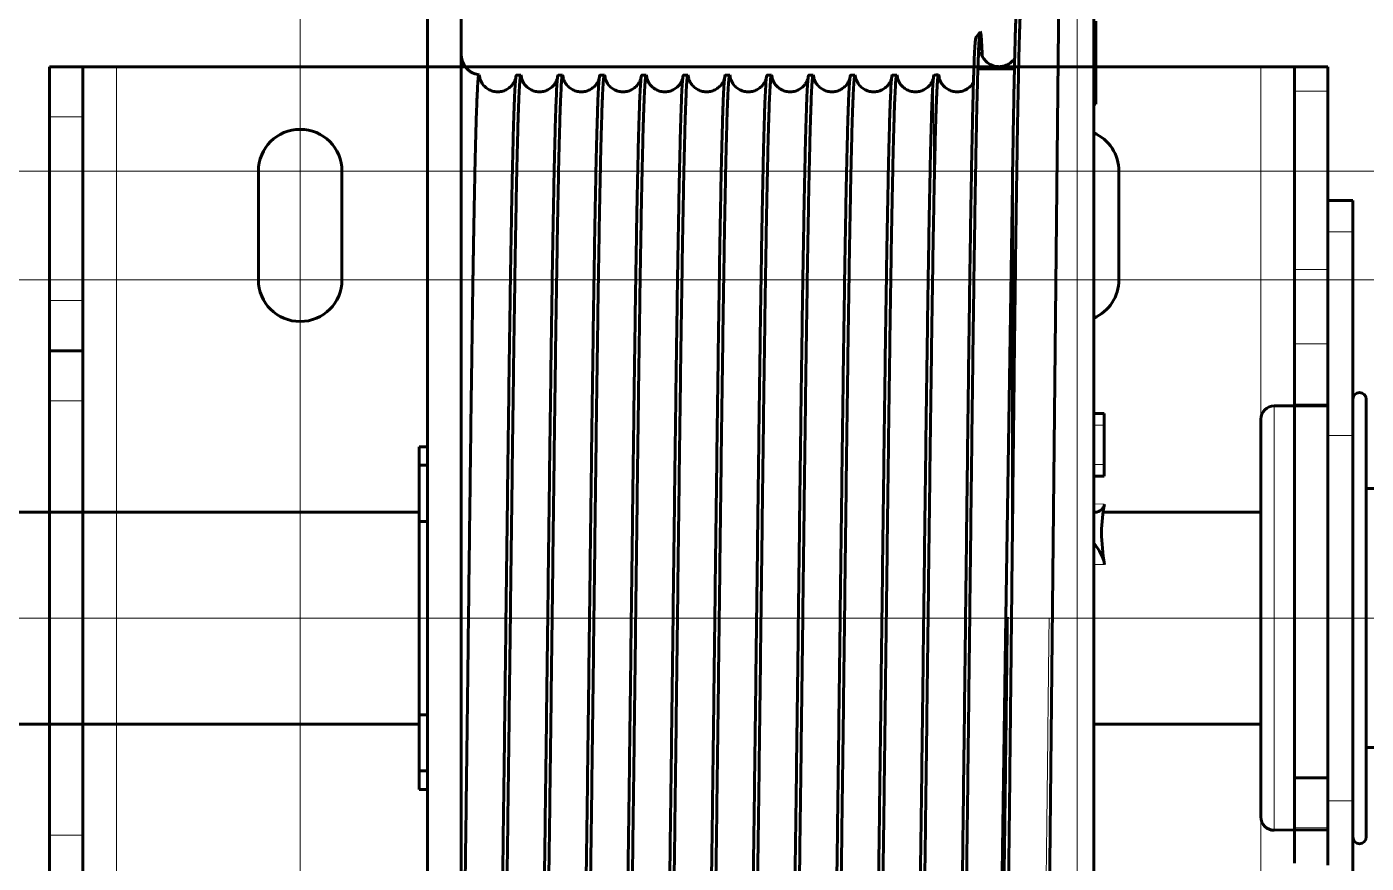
# Model space of a CAD drawing. Header units: millimetres. Extents: x 0 to 840, y 0 to 594.
# Drawn here: x 566.138 to 568.944, y 265.756 to 267.508 of the extents above; entities that cross this region are included whole.
import ezdxf

# ---------------------------------------------------------------- set-up
doc = ezdxf.new("R2010")
doc.units = ezdxf.units.MM
for name, pattern in [('K5LT_AXLED', [19.5, 15, -1.5, 1.5, -1.5]), ('K5LT_BASIC', [0]), ('K5LT_THIN', [0])]:
    doc.linetypes.add(name, pattern=pattern)
doc.layers.add('Системный слой', color=7, linetype='Continuous')

# ---------------------------------------------------------------- blocks, each defined once
blk = doc.blocks.new('U207')
at = {"layer": 'Системный слой', "color": 30, "linetype": 'K5LT_AXLED', "lineweight": 18, "true_color": 0xff8000}
for p, q in [((566.7108, 269.2935), (566.7108, 264.891)), ((568.3383, 269.2935), (568.3383, 264.891)), ((566.7108, 267.6485), (566.7108, 263.246)), ((568.3383, 267.6485), (568.3383, 263.246)), ((568.7983, 267.206), (564.6233, 267.206)), ((570.4258, 267.206), (566.2508, 267.206)), ((568.7983, 266.9785), (564.6233, 266.9785)), ((570.4258, 266.9785), (566.2508, 266.9785)), ((570.8633, 266.2698), (564.1858, 266.2698))]:
    blk.add_line(p, q, dxfattribs=at)
at = {"layer": 'Системный слой', "color": 5, "linetype": 'K5LT_BASIC', "lineweight": 60, "true_color": 0x0000ff}
for p, q in [((566.1858, 267.3198), (566.1858, 267.4248)), ((566.1858, 267.4248), (566.2558, 267.4248)), ((566.2558, 267.4248), (566.3258, 267.4248)), ((566.2558, 267.4248), (566.2558, 267.3198)), ((566.3258, 267.4248), (568.7233, 267.4248)), ((568.7233, 267.4248), (568.7933, 267.4248)), ((568.7933, 267.3738), (568.7933, 267.4248)), ((568.8633, 267.4248), (568.7933, 267.4248)), ((568.8633, 267.3738), (568.8633, 267.4248)), ((568.7933, 266.9997), (568.7933, 267.3738)), ((568.8633, 267.3738), (568.8633, 266.9997)), ((566.1858, 266.9348), (566.1858, 267.3198)), ((566.2558, 266.9348), (566.2558, 267.3198)), ((566.6233, 266.9785), (566.6233, 267.206)), ((566.7983, 267.206), (566.7983, 266.9785)), ((568.4258, 267.206), (568.4258, 266.9785)), ((568.7933, 266.8442), (568.7933, 266.9997)), ((568.8633, 266.8442), (568.8633, 266.9997)), ((566.1858, 266.9348), (566.1858, 266.8298)), ((566.2558, 266.9348), (566.2558, 266.8298)), ((566.1858, 266.7248), (566.1858, 266.8298)), ((566.1858, 266.8298), (566.2558, 266.8298)), ((566.2558, 266.7248), (566.2558, 266.8298)), ((568.7933, 266.716), (568.7933, 266.8442)), ((568.8633, 266.716), (568.8633, 266.8442)), ((566.1858, 266.7248), (566.1858, 265.8148)), ((566.2558, 266.7248), (566.2558, 265.8148)), ((568.7933, 266.716), (568.8633, 266.716)), ((568.7933, 266.716), (568.7933, 265.9354)), ((568.8633, 266.716), (568.8633, 265.9354)), ((568.8633, 265.9354), (568.7933, 265.9354)), ((568.7933, 265.9354), (568.7933, 265.8304)), ((568.8633, 265.9354), (568.8633, 265.8304)), ((566.1858, 265.7098), (566.1858, 265.8148)), ((566.2558, 265.7098), (566.2558, 265.8148)), ((568.7933, 265.8304), (568.7933, 265.7564)), ((568.8633, 265.8304), (568.8633, 265.7564))]:
    blk.add_line(p, q, dxfattribs=at)
at = {"layer": 'Системный слой', "color": 7, "linetype": 'K5LT_THIN', "lineweight": 18}
for p, q in [((566.3258, 265.1148), (566.3258, 267.4248)), ((568.7233, 267.4248), (568.7233, 265.1148)), ((568.8633, 267.3738), (568.7933, 267.3738)), ((566.1858, 267.3198), (566.2558, 267.3198)), ((568.8633, 266.9997), (568.7933, 266.9997)), ((566.1858, 266.9348), (566.2558, 266.9348)), ((568.8633, 266.8442), (568.7933, 266.8442)), ((566.2558, 266.7248), (566.1858, 266.7248)), ((566.2558, 265.8148), (566.1858, 265.8148)), ((568.8633, 265.8304), (568.7933, 265.8304))]:
    blk.add_line(p, q, dxfattribs=at)
at = {"layer": 'Системный слой', "color": 5, "linetype": 'K5LT_BASIC', "lineweight": 60, "true_color": 0x0000ff}
for centre, start, end in [((566.7108, 267.206), 0, 180), ((568.3383, 267.206), 0, 66.4218), ((566.7108, 266.9785), 180, 0), ((568.3383, 266.9785), 293.5782, 0)]:
    blk.add_arc(centre, 0.0875, start, end, dxfattribs=at)

msp = doc.modelspace()

# ---------------------------------------------------------------- linework, layer by layer
at = {"layer": 'Системный слой', "color": 5, "linetype": 'K5LT_BASIC', "lineweight": 60, "true_color": 0x0000ff}
for p, q in [((566.97773, 267.58229), (566.97773, 264.95729)), ((567.04773, 267.58229), (567.04773, 264.95729)), ((568.3733, 267.58141), (568.3733, 264.95729)), ((568.29992, 267.5744), (568.27974, 265.65911)), ((568.1352, 267.49787), (568.12645, 267.48694)), ((568.37773, 267.34604), (568.37773, 267.52011)), ((568.13161, 267.42041), (568.20696, 267.42041)), ((567.17294, 267.40729), (567.16371, 267.40729)), ((567.26044, 267.40729), (567.25121, 267.40729)), ((567.34794, 267.40729), (567.33871, 267.40729)), ((567.43544, 267.40729), (567.42621, 267.40729)), ((567.52294, 267.40729), (567.51371, 267.40729)), ((567.61044, 267.40729), (567.60121, 267.40729)), ((567.69794, 267.40729), (567.68871, 267.40729)), ((567.78544, 267.40729), (567.77621, 267.40729)), ((567.87294, 267.40729), (567.86371, 267.40729)), ((567.96044, 267.40729), (567.95121, 267.40729)), ((568.3733, 267.34604), (568.37773, 267.34604)), ((568.20273, 267.17904), (568.18852, 266.2257)), ((568.20273, 266.44936), (568.20273, 267.17904)), ((568.8633, 267.14479), (568.9158, 267.14479)), ((568.8633, 266.6526), (568.8633, 267.14479)), ((568.9158, 267.07916), (568.9158, 267.14479)), ((568.9158, 266.6526), (568.9158, 267.07916)), ((568.7513, 266.71429), (568.8633, 266.71429)), ((568.9438, 265.97305), (568.9438, 266.72829)), ((568.3733, 266.69854), (568.39523, 266.69854)), ((568.39523, 266.67402), (568.39523, 266.69854)), ((568.7233, 266.00023), (568.7233, 266.68629)), ((568.39523, 266.59152), (568.39523, 266.67402)), ((566.97773, 266.62854), (566.96023, 266.62854)), ((566.96023, 266.62854), (566.96023, 266.58996)), ((568.8633, 265.93099), (568.8633, 266.6526)), ((568.9158, 265.88698), (568.9158, 266.6526)), ((566.96023, 266.58996), (566.96023, 266.47229)), ((566.97773, 266.58996), (566.96023, 266.58996)), ((568.39523, 266.56677), (568.39523, 266.59152)), ((568.39523, 266.56677), (568.3733, 266.56677)), ((568.7233, 266.09424), (568.7233, 266.54104)), ((568.9438, 266.54104), (569.0033, 266.54104)), ((550.56582, 266.49204), (566.96023, 266.49204)), ((568.7233, 266.49204), (568.39266, 266.49204)), ((566.96023, 266.47229), (566.96023, 266.06729)), ((566.97773, 266.47229), (566.96023, 266.47229)), ((568.18852, 266.2257), (568.1702, 264.99795)), ((568.7233, 265.99854), (568.7233, 266.09424)), ((566.96023, 266.06729), (566.96023, 265.94961)), ((566.97773, 266.06729), (566.96023, 266.06729)), ((566.96023, 266.04754), (550.56582, 266.04754)), ((568.7233, 266.04754), (568.3733, 266.04754)), ((568.7233, 265.85329), (568.7233, 266.00023)), ((568.9438, 265.99854), (569.0033, 265.99854)), ((568.9438, 265.81129), (568.9438, 265.97305)), ((566.96023, 265.94961), (566.96023, 265.91104)), ((566.97773, 265.94961), (566.96023, 265.94961)), ((568.8633, 265.93099), (568.8633, 265.82601)), ((566.97773, 265.91104), (566.96023, 265.91104)), ((568.9158, 265.46041), (568.9158, 265.88698)), ((568.7513, 265.82529), (568.8633, 265.82601)), ((568.8633, 265.82601), (568.8633, 265.752))]:
    msp.add_line(p, q, dxfattribs=at)
at = {"layer": 'Системный слой', "color": 7, "linetype": 'K5LT_THIN', "lineweight": 18}
for p, q in [((568.0375, 267.10255), (568.0375, 267.40299)), ((568.8633, 267.07916), (568.9158, 267.07916)), ((568.7513, 266.71429), (568.7513, 265.98211)), ((568.3733, 266.67402), (568.39523, 266.67402)), ((568.8633, 266.6526), (568.9158, 266.6526)), ((568.3733, 266.59152), (568.39523, 266.59152)), ((568.39483, 266.50867), (568.3733, 266.50884)), ((568.39592, 266.38192), (568.3733, 266.38192)), ((568.7513, 265.98211), (568.7513, 265.82529)), ((568.8633, 265.88698), (568.9158, 265.88698)), ((568.8633, 265.82601), (568.7933, 265.82601))]:
    msp.add_line(p, q, dxfattribs=at)
at = {"layer": 'Системный слой', "color": 30, "linetype": 'K5LT_AXLED', "lineweight": 18, "true_color": 0xff8000}
msp.add_line((519.2633, 266.26979), (571.47579, 266.26979), dxfattribs=at)
at = {"layer": 'Системный слой', "color": 5, "linetype": 'K5LT_BASIC', "lineweight": 60, "true_color": 0x0000ff}
for centre, radius, start, end in [((567.09148, 267.45104), 0.04375, 180.00059, 261.9968), ((567.07187, 267.40135), 0.01494, 1.78769, 25.22382), ((568.04051, 267.40449), 0.00336, 123.42669, 206.4192), ((568.0375, 267.45979), 0.0525, 271.32309, 281.35452), ((568.03214, 267.4012), 0.01723, 0.98022, 24.38173), ((568.9298, 266.72829), 0.014, 0, 180), ((568.7513, 266.68629), 0.028, 90, 180), ((568.7513, 265.85329), 0.028, 180, 270), ((568.9298, 265.81129), 0.014, 180, 0)]:
    msp.add_arc(centre, radius, start, end, dxfattribs=at)
for centre, major_axis, start_param, end_param in [((568.35214, 266.54383), (-0.03539, 0.04857), -3.5616021, -3.4930992), ((568.35214, 266.54383), (-0.03539, 0.04857), 2.7900861, 3.5860699), ((568.69507, 266.26979), (-0.2418, 0.33191), 0.4535117, 0.8636645), ((568.35214, 266.39833), (-0.03539, 0.04857), 4.0052571, 4.8775247)]:
    msp.add_ellipse(centre, major_axis=major_axis, ratio=0.5630198, start_param=start_param, end_param=end_param, dxfattribs=at)
at = {"layer": 'Системный слой', "color": 7, "linetype": 'K5LT_THIN', "lineweight": 18}
for points, knots in [([(568.22123, 267.56011), (568.22047, 267.55185), (568.21906, 267.52555), (568.21706, 267.4613), (568.21521, 267.38098), (568.2134, 267.28401), (568.21156, 267.16839), (568.20971, 267.03657), (568.20786, 266.89225), (568.20602, 266.73733), (568.20417, 266.57473), (568.20244, 266.41798), (568.20133, 266.31602), (568.20083, 266.27051)], [0, 0, 0, 0, 1.554267, 2.909861, 4.1199809, 5.3620794, 6.6418204, 7.9045386, 9.1720967, 10.4388848, 11.7065871, 12.9747349, 14, 14, 14, 14]), ([(568.13729, 267.45311), (568.13724, 267.45369), (568.13657, 267.46129), (568.13527, 267.46781), (568.13339, 267.45545), (568.13151, 267.42161), (568.12963, 267.36695), (568.12775, 267.29251), (568.12586, 267.1997), (568.12398, 267.09026), (568.1221, 266.96621), (568.12021, 266.82987), (568.11833, 266.68374), (568.11644, 266.53054), (568.11479, 266.39256), (568.11376, 266.30647), (568.11337, 266.27325)], [0, 0, 0, 0, 0.1070028, 1.4409422, 2.7755088, 4.1107044, 5.4465306, 6.7829893, 8.1200824, 9.4578116, 10.7961787, 12.1351856, 13.4748342, 14.8151261, 16.1560636, 17, 17, 17, 17]), ([(567.0725, 266.96893), (567.07186, 266.92729), (567.07066, 266.84508), (567.06895, 266.7197), (567.06738, 266.59806), (567.06583, 266.47489), (567.0645, 266.36625), (567.06368, 266.29906), (567.06339, 266.27523)], [0, 0, 0, 0, 1.9045188, 3.5659249, 5.0492266, 6.5711811, 8.1385898, 9, 9, 9, 9]), ([(568.10461, 266.27273), (568.10406, 266.2278), (568.1029, 266.13217), (568.10111, 265.98798), (568.09926, 265.8431), (568.0974, 265.70578), (568.09555, 265.57844), (568.0937, 265.46335), (568.09184, 265.36253), (568.08999, 265.27778), (568.08813, 265.21059), (568.08628, 265.16216), (568.08442, 265.13334), (568.08258, 265.12468), (568.08135, 265.13226), (568.08074, 265.13928)], [0, 0, 0, 0, 1.1018038, 2.344704, 3.5876042, 4.8305044, 6.0734047, 7.3163049, 8.5592051, 9.8021053, 11.0450055, 12.2879058, 13.530806, 14.7737062, 16, 16, 16, 16]), ([(568.27958, 266.27029), (568.27945, 266.25872), (568.27871, 266.19096), (568.27735, 266.06749), (568.27551, 265.90366), (568.27366, 265.74674), (568.27181, 265.59948), (568.26997, 265.46445), (568.26812, 265.34397), (568.26627, 265.24016), (568.26442, 265.15479), (568.26257, 265.08933), (568.26071, 265.0449), (568.25886, 265.02222), (568.2573, 265.02174), (568.25636, 265.03001), (568.25603, 265.03385)], [0, 0, 0, 0, 0.2740899, 1.6061414, 2.9387732, 4.2719844, 5.6057772, 6.9401528, 8.2751128, 9.6106587, 10.9467921, 12.2835145, 13.6208275, 14.9587326, 16.2972315, 17, 17, 17, 17])]:
    msp.add_open_spline(points, degree=3, knots=knots, dxfattribs=at)
at = {"layer": 'Системный слой', "color": 5, "linetype": 'K5LT_BASIC', "lineweight": 60, "true_color": 0x0000ff}
for points in [[(568.21268, 267.57683), (568.21227, 267.57328), (568.21144, 267.56269), (568.21019, 267.5365), (568.20895, 267.50022), (568.20771, 267.45414), (568.20646, 267.39863), (568.20522, 267.33412), (568.20398, 267.26113), (568.20315, 267.20721), (568.20273, 267.17904)], [(568.20273, 266.44936), (568.20318, 266.4905), (568.20406, 266.57224), (568.20538, 266.69214), (568.2067, 266.80823), (568.20802, 266.91947), (568.20934, 267.02486), (568.21067, 267.12345), (568.21199, 267.21435), (568.21331, 267.29675), (568.21463, 267.3699), (568.21595, 267.43314), (568.21728, 267.4859), (568.2186, 267.52772), (568.21992, 267.55821), (568.2208, 267.5708), (568.22124, 267.57513)], [(568.1352, 267.49787), (568.13477, 267.49734), (568.13392, 267.49278), (568.13263, 267.47557), (568.13135, 267.44817), (568.13006, 267.41083), (568.12878, 267.3639), (568.12749, 267.30779), (568.12621, 267.24301), (568.12492, 267.17014), (568.12364, 267.08981), (568.12235, 267.00273), (568.12107, 266.90965), (568.11979, 266.81139), (568.1185, 266.70878), (568.11722, 266.60272), (568.11593, 266.49411), (568.11465, 266.38388), (568.11379, 266.30995), (568.11336, 266.27303)], [(568.13941, 267.44729), (568.13894, 267.45904), (568.138, 267.47854), (568.1366, 267.49547), (568.13567, 267.49845), (568.1352, 267.49787)], [(568.12645, 267.48694), (568.12602, 267.4864), (568.12517, 267.48187), (568.12388, 267.4648), (568.1226, 267.43762), (568.12131, 267.40059), (568.12003, 267.35405), (568.11874, 267.29842), (568.11746, 267.2342), (568.11617, 267.16195), (568.11489, 267.08232), (568.1136, 266.99599), (568.11232, 266.90372), (568.11103, 266.80631), (568.10975, 266.70461), (568.10847, 266.59948), (568.10718, 266.49183), (568.1059, 266.38259), (568.10504, 266.30932), (568.10461, 266.27273)], [(567.11996, 265.13229), (567.1204, 265.13229), (567.12128, 265.13569), (567.1226, 265.15097), (567.12392, 265.17627), (567.12524, 265.21139), (567.12656, 265.25599), (567.12788, 265.30968), (567.1292, 265.37197), (567.13052, 265.44232), (567.13184, 265.52009), (567.13315, 265.60458), (567.13447, 265.69503), (567.13579, 265.79063), (567.13711, 265.89054), (567.13843, 265.99384), (567.13975, 266.09961), (567.14107, 266.20692), (567.14239, 266.31478), (567.14371, 266.42224), (567.14503, 266.52834), (567.14635, 266.63212), (567.14766, 266.73265), (567.14898, 266.82902), (567.1503, 266.92039), (567.15162, 267.00592), (567.15294, 267.08485), (567.15426, 267.15648), (567.15558, 267.22015), (567.1569, 267.2753), (567.15822, 267.32144), (567.15954, 267.35815), (567.16086, 267.3851), (567.16174, 267.3964), (567.16218, 267.40036)], [(567.17294, 267.40729), (567.1725, 267.40729), (567.17162, 267.40388), (567.1703, 267.38861), (567.16898, 267.3633), (567.16766, 267.32818), (567.16634, 267.28357), (567.16502, 267.22987), (567.1637, 267.16756), (567.16238, 267.0972), (567.16107, 267.01942), (567.15975, 266.93492), (567.15843, 266.84446), (567.15711, 266.74884), (567.15579, 266.64892), (567.15447, 266.54561), (567.15315, 266.43982), (567.15183, 266.33251), (567.15051, 266.22463), (567.14919, 266.11716), (567.14787, 266.01106), (567.14655, 265.90728), (567.14523, 265.80675), (567.14391, 265.71037), (567.1426, 265.619), (567.14128, 265.53348), (567.13996, 265.45456), (567.13864, 265.38294), (567.13732, 265.31928), (567.136, 265.26415), (567.13468, 265.21803), (567.13336, 265.18134), (567.13204, 265.15442), (567.13116, 265.14313), (567.13072, 265.13918)], [(567.16218, 267.40036), (567.16269, 267.40497), (567.1632, 267.40729), (567.16371, 267.40729)], [(567.1743, 267.40186), (567.17385, 267.40548), (567.17339, 267.40729), (567.17294, 267.40729)], [(567.20746, 265.13229), (567.2079, 265.13229), (567.20878, 265.13569), (567.2101, 265.15097), (567.21142, 265.17627), (567.21274, 265.21139), (567.21406, 265.25599), (567.21538, 265.30968), (567.2167, 265.37197), (567.21802, 265.44232), (567.21934, 265.52009), (567.22065, 265.60458), (567.22197, 265.69503), (567.22329, 265.79063), (567.22461, 265.89054), (567.22593, 265.99384), (567.22725, 266.09961), (567.22857, 266.20692), (567.22989, 266.31478), (567.23121, 266.42224), (567.23253, 266.52834), (567.23385, 266.63212), (567.23516, 266.73264), (567.23648, 266.82902), (567.2378, 266.92039), (567.23912, 267.00592), (567.24044, 267.08485), (567.24176, 267.15648), (567.24308, 267.22015), (567.2444, 267.2753), (567.24572, 267.32144), (567.24704, 267.35815), (567.24836, 267.3851), (567.24924, 267.3964), (567.24968, 267.40036)], [(567.26044, 267.40729), (567.26, 267.40729), (567.25912, 267.40388), (567.2578, 267.38861), (567.25648, 267.3633), (567.25516, 267.32818), (567.25384, 267.28357), (567.25252, 267.22987), (567.2512, 267.16756), (567.24988, 267.0972), (567.24857, 267.01942), (567.24725, 266.93492), (567.24593, 266.84446), (567.24461, 266.74884), (567.24329, 266.64892), (567.24197, 266.54561), (567.24065, 266.43982), (567.23933, 266.33251), (567.23801, 266.22463), (567.23669, 266.11716), (567.23537, 266.01106), (567.23405, 265.90728), (567.23273, 265.80674), (567.23141, 265.71037), (567.2301, 265.619), (567.22878, 265.53348), (567.22746, 265.45455), (567.22614, 265.38294), (567.22482, 265.31928), (567.2235, 265.26415), (567.22218, 265.21803), (567.22086, 265.18134), (567.21954, 265.15442), (567.21866, 265.14313), (567.21822, 265.13918)], [(567.24968, 267.40036), (567.25019, 267.40497), (567.2507, 267.40729), (567.25121, 267.40729)], [(567.2618, 267.40186), (567.26135, 267.40548), (567.26089, 267.40729), (567.26044, 267.40729)], [(567.29496, 265.13229), (567.2954, 265.13229), (567.29628, 265.13569), (567.2976, 265.15097), (567.29892, 265.17627), (567.30024, 265.21139), (567.30156, 265.25599), (567.30288, 265.30968), (567.3042, 265.37197), (567.30552, 265.44232), (567.30684, 265.52009), (567.30815, 265.60457), (567.30947, 265.69503), (567.31079, 265.79063), (567.31211, 265.89053), (567.31343, 265.99384), (567.31475, 266.09961), (567.31607, 266.20691), (567.31739, 266.31478), (567.31871, 266.42224), (567.32003, 266.52834), (567.32135, 266.63211), (567.32266, 266.73264), (567.32398, 266.82902), (567.3253, 266.92039), (567.32662, 267.00592), (567.32794, 267.08485), (567.32926, 267.15647), (567.33058, 267.22015), (567.3319, 267.2753), (567.33322, 267.32144), (567.33454, 267.35815), (567.33586, 267.3851), (567.33674, 267.3964), (567.33717, 267.40036)], [(567.34794, 267.40729), (567.3475, 267.40729), (567.34662, 267.40388), (567.3453, 267.38861), (567.34398, 267.3633), (567.34266, 267.32818), (567.34134, 267.28357), (567.34002, 267.22987), (567.3387, 267.16756), (567.33738, 267.0972), (567.33607, 267.01942), (567.33475, 266.93492), (567.33343, 266.84446), (567.33211, 266.74884), (567.33079, 266.64892), (567.32947, 266.54561), (567.32815, 266.43982), (567.32683, 266.33251), (567.32551, 266.22463), (567.32419, 266.11716), (567.32287, 266.01106), (567.32155, 265.90728), (567.32023, 265.80674), (567.31891, 265.71037), (567.3176, 265.619), (567.31628, 265.53348), (567.31496, 265.45455), (567.31364, 265.38294), (567.31232, 265.31928), (567.311, 265.26415), (567.30968, 265.21803), (567.30836, 265.18134), (567.30704, 265.15442), (567.30616, 265.14313), (567.30572, 265.13918)], [(567.33717, 267.40036), (567.33769, 267.40497), (567.3382, 267.40729), (567.33871, 267.40729)], [(567.3493, 267.40186), (567.34885, 267.40548), (567.34839, 267.40729), (567.34794, 267.40729)], [(567.38246, 265.13229), (567.3829, 265.13229), (567.38378, 265.13569), (567.3851, 265.15097), (567.38642, 265.17627), (567.38774, 265.21139), (567.38906, 265.25599), (567.39038, 265.30967), (567.3917, 265.37197), (567.39302, 265.44232), (567.39434, 265.52009), (567.39565, 265.60457), (567.39697, 265.69503), (567.39829, 265.79063), (567.39961, 265.89053), (567.40093, 265.99384), (567.40225, 266.09961), (567.40357, 266.20691), (567.40489, 266.31478), (567.40621, 266.42224), (567.40753, 266.52834), (567.40885, 266.63211), (567.41016, 266.73264), (567.41148, 266.82902), (567.4128, 266.92039), (567.41412, 267.00592), (567.41544, 267.08485), (567.41676, 267.15647), (567.41808, 267.22015), (567.4194, 267.2753), (567.42072, 267.32144), (567.42204, 267.35815), (567.42336, 267.3851), (567.42424, 267.3964), (567.42467, 267.40036)], [(567.43544, 267.40729), (567.435, 267.40729), (567.43412, 267.40388), (567.4328, 267.38861), (567.43148, 267.3633), (567.43016, 267.32818), (567.42884, 267.28357), (567.42752, 267.22987), (567.4262, 267.16756), (567.42488, 267.0972), (567.42357, 267.01942), (567.42225, 266.93492), (567.42093, 266.84446), (567.41961, 266.74884), (567.41829, 266.64892), (567.41697, 266.54561), (567.41565, 266.43982), (567.41433, 266.33251), (567.41301, 266.22463), (567.41169, 266.11716), (567.41037, 266.01106), (567.40905, 265.90727), (567.40773, 265.80674), (567.40641, 265.71037), (567.4051, 265.619), (567.40378, 265.53348), (567.40246, 265.45455), (567.40114, 265.38294), (567.39982, 265.31928), (567.3985, 265.26415), (567.39718, 265.21803), (567.39586, 265.18134), (567.39454, 265.15442), (567.39366, 265.14313), (567.39322, 265.13918)], [(567.42467, 267.40036), (567.42519, 267.40497), (567.4257, 267.40729), (567.42621, 267.40729)], [(567.4368, 267.40186), (567.43635, 267.40548), (567.43589, 267.40729), (567.43544, 267.40729)], [(567.46996, 265.13229), (567.4704, 265.13229), (567.47128, 265.13569), (567.4726, 265.15097), (567.47392, 265.17627), (567.47524, 265.21139), (567.47656, 265.25599), (567.47788, 265.30967), (567.4792, 265.37197), (567.48052, 265.44232), (567.48184, 265.52009), (567.48315, 265.60457), (567.48447, 265.69503), (567.48579, 265.79063), (567.48711, 265.89053), (567.48843, 265.99383), (567.48975, 266.09961), (567.49107, 266.20691), (567.49239, 266.31478), (567.49371, 266.42224), (567.49503, 266.52833), (567.49635, 266.63211), (567.49766, 266.73264), (567.49898, 266.82902), (567.5003, 266.92038), (567.50162, 267.00592), (567.50294, 267.08485), (567.50426, 267.15647), (567.50558, 267.22015), (567.5069, 267.2753), (567.50822, 267.32144), (567.50954, 267.35815), (567.51086, 267.3851), (567.51174, 267.3964), (567.51217, 267.40036)], [(567.52294, 267.40729), (567.5225, 267.40729), (567.52162, 267.40388), (567.5203, 267.38861), (567.51898, 267.3633), (567.51766, 267.32818), (567.51634, 267.28357), (567.51502, 267.22987), (567.5137, 267.16756), (567.51238, 267.0972), (567.51107, 267.01942), (567.50975, 266.93492), (567.50843, 266.84446), (567.50711, 266.74884), (567.50579, 266.64892), (567.50447, 266.54561), (567.50315, 266.43982), (567.50183, 266.3325), (567.50051, 266.22463), (567.49919, 266.11716), (567.49787, 266.01106), (567.49655, 265.90727), (567.49523, 265.80674), (567.49391, 265.71036), (567.4926, 265.619), (567.49128, 265.53348), (567.48996, 265.45455), (567.48864, 265.38294), (567.48732, 265.31928), (567.486, 265.26415), (567.48468, 265.21803), (567.48336, 265.18134), (567.48204, 265.15442), (567.48116, 265.14313), (567.48072, 265.13918)], [(567.51217, 267.40036), (567.51269, 267.40497), (567.5132, 267.40729), (567.51371, 267.40729)], [(567.5243, 267.40186), (567.52385, 267.40548), (567.52339, 267.40729), (567.52294, 267.40729)], [(567.55746, 265.13229), (567.5579, 265.13229), (567.55878, 265.13569), (567.5601, 265.15097), (567.56142, 265.17627), (567.56274, 265.21139), (567.56406, 265.25599), (567.56538, 265.30967), (567.5667, 265.37197), (567.56802, 265.44232), (567.56933, 265.52009), (567.57065, 265.60457), (567.57197, 265.69503), (567.57329, 265.79063), (567.57461, 265.89053), (567.57593, 265.99383), (567.57725, 266.09961), (567.57857, 266.20691), (567.57989, 266.31478), (567.58121, 266.42224), (567.58253, 266.52833), (567.58385, 266.63211), (567.58516, 266.73264), (567.58648, 266.82902), (567.5878, 266.92038), (567.58912, 267.00592), (567.59044, 267.08485), (567.59176, 267.15647), (567.59308, 267.22015), (567.5944, 267.2753), (567.59572, 267.32144), (567.59704, 267.35815), (567.59836, 267.3851), (567.59924, 267.3964), (567.59967, 267.40036)], [(567.61044, 267.40729), (567.61, 267.40729), (567.60912, 267.40388), (567.6078, 267.38861), (567.60648, 267.3633), (567.60516, 267.32818), (567.60384, 267.28357), (567.60252, 267.22987), (567.6012, 267.16756), (567.59988, 267.0972), (567.59857, 267.01942), (567.59725, 266.93492), (567.59593, 266.84446), (567.59461, 266.74884), (567.59329, 266.64892), (567.59197, 266.54561), (567.59065, 266.43982), (567.58933, 266.3325), (567.58801, 266.22463), (567.58669, 266.11716), (567.58537, 266.01106), (567.58405, 265.90727), (567.58273, 265.80674), (567.58141, 265.71036), (567.5801, 265.619), (567.57878, 265.53348), (567.57746, 265.45455), (567.57614, 265.38294), (567.57482, 265.31928), (567.5735, 265.26414), (567.57218, 265.21803), (567.57086, 265.18134), (567.56954, 265.15442), (567.56866, 265.14313), (567.56822, 265.13918)], [(567.59967, 267.40036), (567.60019, 267.40497), (567.6007, 267.40729), (567.60121, 267.40729)], [(567.6118, 267.40186), (567.61135, 267.40548), (567.61089, 267.40729), (567.61044, 267.40729)], [(567.64496, 265.13229), (567.6454, 265.13229), (567.64628, 265.13569), (567.6476, 265.15097), (567.64892, 265.17627), (567.65024, 265.21139), (567.65156, 265.25598), (567.65288, 265.30967), (567.6542, 265.37197), (567.65552, 265.44232), (567.65683, 265.52009), (567.65815, 265.60457), (567.65947, 265.69503), (567.66079, 265.79063), (567.66211, 265.89053), (567.66343, 265.99383), (567.66475, 266.09961), (567.66607, 266.20691), (567.66739, 266.31478), (567.66871, 266.42224), (567.67003, 266.52833), (567.67135, 266.63211), (567.67266, 266.73264), (567.67398, 266.82902), (567.6753, 266.92038), (567.67662, 267.00591), (567.67794, 267.08485), (567.67926, 267.15647), (567.68058, 267.22014), (567.6819, 267.2753), (567.68322, 267.32144), (567.68454, 267.35815), (567.68586, 267.3851), (567.68674, 267.3964), (567.68717, 267.40036)], [(567.69794, 267.40729), (567.6975, 267.40729), (567.69662, 267.40388), (567.6953, 267.38861), (567.69398, 267.3633), (567.69266, 267.32818), (567.69134, 267.28357), (567.69002, 267.22987), (567.6887, 267.16756), (567.68738, 267.0972), (567.68607, 267.01942), (567.68475, 266.93492), (567.68343, 266.84446), (567.68211, 266.74884), (567.68079, 266.64892), (567.67947, 266.54561), (567.67815, 266.43982), (567.67683, 266.3325), (567.67551, 266.22463), (567.67419, 266.11716), (567.67287, 266.01106), (567.67155, 265.90727), (567.67023, 265.80674), (567.66891, 265.71036), (567.6676, 265.619), (567.66628, 265.53348), (567.66496, 265.45455), (567.66364, 265.38294), (567.66232, 265.31928), (567.661, 265.26414), (567.65968, 265.21803), (567.65836, 265.18134), (567.65704, 265.15442), (567.65616, 265.14313), (567.65572, 265.13918)], [(567.68717, 267.40036), (567.68769, 267.40497), (567.6882, 267.40729), (567.68871, 267.40729)], [(567.6993, 267.40186), (567.69885, 267.40548), (567.69839, 267.40729), (567.69794, 267.40729)], [(567.73246, 265.13229), (567.7329, 265.13229), (567.73378, 265.13569), (567.7351, 265.15097), (567.73642, 265.17627), (567.73774, 265.21139), (567.73906, 265.25598), (567.74038, 265.30967), (567.7417, 265.37197), (567.74302, 265.44232), (567.74433, 265.52009), (567.74565, 265.60457), (567.74697, 265.69502), (567.74829, 265.79063), (567.74961, 265.89053), (567.75093, 265.99383), (567.75225, 266.09961), (567.75357, 266.20691), (567.75489, 266.31478), (567.75621, 266.42224), (567.75753, 266.52833), (567.75885, 266.63211), (567.76016, 266.73264), (567.76148, 266.82902), (567.7628, 266.92038), (567.76412, 267.00591), (567.76544, 267.08485), (567.76676, 267.15647), (567.76808, 267.22014), (567.7694, 267.2753), (567.77072, 267.32144), (567.77204, 267.35815), (567.77336, 267.3851), (567.77423, 267.3964), (567.77467, 267.40036)], [(567.78544, 267.40729), (567.785, 267.40729), (567.78412, 267.40388), (567.7828, 267.38861), (567.78148, 267.3633), (567.78016, 267.32818), (567.77884, 267.28357), (567.77752, 267.22987), (567.7762, 267.16756), (567.77488, 267.0972), (567.77357, 267.01942), (567.77225, 266.93492), (567.77093, 266.84446), (567.76961, 266.74884), (567.76829, 266.64892), (567.76697, 266.54561), (567.76565, 266.43982), (567.76433, 266.3325), (567.76301, 266.22463), (567.76169, 266.11716), (567.76037, 266.01105), (567.75905, 265.90727), (567.75773, 265.80674), (567.75641, 265.71036), (567.7551, 265.619), (567.75378, 265.53348), (567.75246, 265.45455), (567.75114, 265.38294), (567.74982, 265.31928), (567.7485, 265.26414), (567.74718, 265.21803), (567.74586, 265.18134), (567.74454, 265.15441), (567.74366, 265.14313), (567.74322, 265.13918)], [(567.77467, 267.40036), (567.77519, 267.40497), (567.7757, 267.40729), (567.77621, 267.40729)], [(567.7868, 267.40186), (567.78635, 267.40548), (567.78589, 267.40729), (567.78544, 267.40729)], [(567.81996, 265.13229), (567.8204, 265.13229), (567.82128, 265.13569), (567.8226, 265.15097), (567.82392, 265.17627), (567.82524, 265.21139), (567.82656, 265.25598), (567.82788, 265.30967), (567.8292, 265.37197), (567.83052, 265.44232), (567.83183, 265.52008), (567.83315, 265.60457), (567.83447, 265.69502), (567.83579, 265.79063), (567.83711, 265.89053), (567.83843, 265.99383), (567.83975, 266.09961), (567.84107, 266.20691), (567.84239, 266.31477), (567.84371, 266.42224), (567.84503, 266.52833), (567.84635, 266.63211), (567.84766, 266.73264), (567.84898, 266.82902), (567.8503, 266.92038), (567.85162, 267.00591), (567.85294, 267.08484), (567.85426, 267.15647), (567.85558, 267.22014), (567.8569, 267.2753), (567.85822, 267.32144), (567.85954, 267.35815), (567.86086, 267.3851), (567.86173, 267.3964), (567.86217, 267.40036)], [(567.87294, 267.40729), (567.8725, 267.40729), (567.87162, 267.40388), (567.8703, 267.38861), (567.86898, 267.3633), (567.86766, 267.32818), (567.86634, 267.28357), (567.86502, 267.22987), (567.8637, 267.16756), (567.86238, 267.0972), (567.86107, 267.01942), (567.85975, 266.93492), (567.85843, 266.84446), (567.85711, 266.74884), (567.85579, 266.64892), (567.85447, 266.54561), (567.85315, 266.43982), (567.85183, 266.3325), (567.85051, 266.22463), (567.84919, 266.11716), (567.84787, 266.01105), (567.84655, 265.90727), (567.84523, 265.80674), (567.84391, 265.71036), (567.8426, 265.619), (567.84128, 265.53347), (567.83996, 265.45455), (567.83864, 265.38294), (567.83732, 265.31928), (567.836, 265.26414), (567.83468, 265.21803), (567.83336, 265.18134), (567.83204, 265.15441), (567.83116, 265.14313), (567.83072, 265.13918)], [(567.86217, 267.40036), (567.86269, 267.40497), (567.8632, 267.40729), (567.86371, 267.40729)], [(567.8743, 267.40186), (567.87385, 267.40548), (567.87339, 267.40729), (567.87294, 267.40729)], [(567.90746, 265.13229), (567.9079, 265.13229), (567.90878, 265.13569), (567.9101, 265.15097), (567.91142, 265.17627), (567.91274, 265.21139), (567.91406, 265.25598), (567.91538, 265.30967), (567.9167, 265.37197), (567.91802, 265.44232), (567.91933, 265.52008), (567.92065, 265.60457), (567.92197, 265.69502), (567.92329, 265.79063), (567.92461, 265.89053), (567.92593, 265.99383), (567.92725, 266.09961), (567.92857, 266.20691), (567.92989, 266.31477), (567.93121, 266.42224), (567.93253, 266.52833), (567.93385, 266.63211), (567.93516, 266.73264), (567.93648, 266.82902), (567.9378, 266.92038), (567.93912, 267.00591), (567.94044, 267.08484), (567.94176, 267.15647), (567.94308, 267.22014), (567.9444, 267.2753), (567.94572, 267.32144), (567.94704, 267.35815), (567.94836, 267.3851), (567.94923, 267.3964), (567.94967, 267.40036)], [(567.96044, 267.40729), (567.96, 267.40729), (567.95912, 267.40388), (567.9578, 267.38861), (567.95648, 267.3633), (567.95516, 267.32818), (567.95384, 267.28357), (567.95252, 267.22987), (567.9512, 267.16756), (567.94988, 267.0972), (567.94857, 267.01942), (567.94725, 266.93492), (567.94593, 266.84446), (567.94461, 266.74884), (567.94329, 266.64892), (567.94197, 266.5456), (567.94065, 266.43982), (567.93933, 266.3325), (567.93801, 266.22463), (567.93669, 266.11716), (567.93537, 266.01105), (567.93405, 265.90727), (567.93273, 265.80674), (567.93141, 265.71036), (567.9301, 265.619), (567.92878, 265.53347), (567.92746, 265.45455), (567.92614, 265.38294), (567.92482, 265.31928), (567.9235, 265.26414), (567.92218, 265.21803), (567.92086, 265.18134), (567.91954, 265.15441), (567.91866, 265.14313), (567.91822, 265.13918)], [(567.94967, 267.40036), (567.95019, 267.40497), (567.9507, 267.40729), (567.95121, 267.40729)], [(567.9618, 267.40186), (567.96135, 267.40548), (567.96089, 267.40729), (567.96044, 267.40729)], [(567.99496, 265.13229), (567.9954, 265.13229), (567.99628, 265.13569), (567.9976, 265.15097), (567.99892, 265.17627), (568.00024, 265.21139), (568.00156, 265.25598), (568.00288, 265.30967), (568.0042, 265.37197), (568.00552, 265.44232), (568.00683, 265.52008), (568.00815, 265.60457), (568.00947, 265.69502), (568.01079, 265.79063), (568.01211, 265.89053), (568.01343, 265.99383), (568.01475, 266.09961), (568.01607, 266.20691), (568.01739, 266.31477), (568.01871, 266.42224), (568.02003, 266.52833), (568.02135, 266.63211), (568.02266, 266.73264), (568.02398, 266.82902), (568.0253, 266.92038), (568.02662, 267.00591), (568.02794, 267.08484), (568.02926, 267.15647), (568.03058, 267.22014), (568.0319, 267.2753), (568.03322, 267.32144), (568.03454, 267.35815), (568.03586, 267.3851), (568.03673, 267.3964), (568.03717, 267.40036)], [(568.03717, 267.40036), (568.03728, 267.40134), (568.03739, 267.40222), (568.0375, 267.40299)], [(568.0375, 267.10255), (568.03706, 267.07799), (568.03618, 267.02636), (568.03485, 266.94208), (568.03353, 266.85172), (568.03221, 266.75611), (568.03088, 266.6561), (568.02956, 266.55261), (568.02823, 266.44656), (568.02691, 266.33891), (568.02558, 266.23064), (568.02426, 266.12272), (568.02294, 266.01613), (568.02161, 265.91183), (568.02029, 265.81077), (568.01896, 265.71385), (568.01764, 265.62196), (568.01632, 265.53592), (568.01499, 265.45651), (568.01367, 265.38444), (568.01234, 265.32038), (568.01102, 265.26489), (568.00969, 265.21848), (568.00837, 265.18156), (568.00705, 265.15448), (568.00616, 265.14315), (568.00572, 265.13918)], [(568.20273, 266.44936), (568.20229, 266.40816), (568.20141, 266.32532), (568.20009, 266.20088), (568.19877, 266.07738), (568.19745, 265.95591), (568.19613, 265.83758), (568.19481, 265.72342), (568.19348, 265.61447), (568.19216, 265.51169), (568.19084, 265.41598), (568.18952, 265.32819), (568.1882, 265.24909), (568.18688, 265.17936), (568.18556, 265.11962), (568.18423, 265.07037), (568.18291, 265.03202), (568.18159, 265.0049), (568.18027, 264.98922), (568.17939, 264.98647), (568.17895, 264.98702)], [(568.10461, 266.27273), (568.10418, 266.23602), (568.10332, 266.1627), (568.10203, 266.05393), (568.10074, 265.94731), (568.09946, 265.84373), (568.09817, 265.74407), (568.09688, 265.64918), (568.09559, 265.55986), (568.0943, 265.47685), (568.09301, 265.40085), (568.09172, 265.33248), (568.09043, 265.27232), (568.08915, 265.22085), (568.08786, 265.17849), (568.08657, 265.14558), (568.08528, 265.12237), (568.08399, 265.10904), (568.08313, 265.10679), (568.0827, 265.10733)], [(568.11336, 266.27303), (568.11293, 266.23598), (568.11207, 266.16197), (568.11078, 266.05218), (568.1095, 265.94454), (568.10821, 265.83998), (568.10692, 265.73938), (568.10563, 265.64358), (568.10434, 265.5534), (568.10305, 265.46958), (568.10176, 265.39284), (568.10047, 265.32381), (568.09918, 265.26306), (568.0979, 265.21108), (568.09661, 265.1683), (568.09532, 265.13506), (568.09403, 265.11161), (568.09274, 265.09814), (568.09188, 265.09586), (568.09145, 265.09639)]]:
    msp.add_open_spline(points, degree=3, dxfattribs=at)
for points, knots in [([(567.04773, 267.45104), (567.04773, 267.44977), (567.04782, 267.44763), (567.04821, 267.44446), (567.04866, 267.44195), (567.0493, 267.43935), (567.05011, 267.43672), (567.05111, 267.43411), (567.05228, 267.43156), (567.05373, 267.42885), (567.0557, 267.42576), (567.05829, 267.42242), (567.06117, 267.41941), (567.06376, 267.41715), (567.06592, 267.41551), (567.06777, 267.41425), (567.06952, 267.41319), (567.07109, 267.41232), (567.07253, 267.4116), (567.0739, 267.41097), (567.07515, 267.41045), (567.07614, 267.41007), (567.07674, 267.40985), (567.07705, 267.40974), (567.07722, 267.40968), (567.0773, 267.40965), (567.07732, 267.40965), (567.07725, 267.40967), (567.0771, 267.40972), (567.07683, 267.40982), (567.07657, 267.40991), (567.07642, 267.40996)], [0, 0, 0, 0, 2.9090909, 4.3636364, 5.8181818, 7.2727273, 8.7272727, 10.1818182, 11.6363636, 13.0909091, 15.030303, 17.4545455, 19.8276094, 21.6646465, 22.9144781, 24.1131313, 25.15814, 26.1006825, 26.8894713, 27.6269724, 28.3524978, 29.0300479, 29.5723353, 29.9396112, 30.2191629, 30.4982778, 30.7773927, 31.060439, 31.3552795, 31.669777, 32, 32, 32, 32]), ([(568.13691, 267.45485), (568.13692, 267.45485), (568.13691, 267.45476), (568.1371, 267.45383), (568.13768, 267.45164), (568.13909, 267.44744), (568.14256, 267.44152), (568.14608, 267.4372), (568.14987, 267.43365), (568.15398, 267.43071), (568.15838, 267.42834), (568.16301, 267.42656), (568.1678, 267.42538), (568.17269, 267.42482), (568.17761, 267.42486), (568.18247, 267.42552), (568.18721, 267.42678), (568.19173, 267.42861), (568.19598, 267.43098), (568.19987, 267.43383), (568.20335, 267.4371), (568.20582, 267.44008), (568.20705, 267.44185), (568.20747, 267.44248)], [0, 0, 0, 0, 2.2477929, 4.4914614, 6.73513, 9.4681757, 10.8571771, 11.9022623, 12.8180321, 13.6744911, 14.4996305, 15.3060932, 16.102061, 16.892321, 17.6800989, 18.4679858, 19.2585721, 20.0550539, 20.8620934, 21.6873665, 22.5446811, 23.4605362, 24, 24, 24, 24]), ([(567.08539, 267.40772), (567.0853, 267.40773), (567.0848, 267.4074), (567.08382, 267.40257), (567.08241, 267.38505), (567.08089, 267.35384), (567.07937, 267.30974), (567.07794, 267.25712), (567.07664, 267.20053), (567.07552, 267.14513), (567.07461, 267.09639), (567.07386, 267.05297), (567.07318, 267.01189), (567.07273, 266.98344), (567.0725, 266.96895)], [0, 0, 0, 0, 0.3084995, 1.698024, 3.2930139, 5.111228, 6.8621238, 8.5271164, 10.0965006, 11.4279991, 12.5127326, 13.3373821, 14.1664712, 15, 15, 15, 15]), ([(567.08676, 267.40208), (567.08678, 267.40203), (567.0868, 267.40182), (567.08707, 267.40057), (567.08782, 267.39796), (567.08963, 267.3934), (567.09302, 267.388), (567.09658, 267.38386), (567.10043, 267.38043), (567.10459, 267.3776), (567.10903, 267.37535), (567.11369, 267.37368), (567.11851, 267.37261), (567.12341, 267.37216), (567.12831, 267.37232), (567.13316, 267.37309), (567.13785, 267.37445), (567.14233, 267.37638), (567.14652, 267.37884), (567.15034, 267.38178), (567.15374, 267.38513), (567.15664, 267.38878), (567.15898, 267.39259), (567.16072, 267.39631), (567.16179, 267.39945), (567.16221, 267.40115), (567.16232, 267.4017), (567.16235, 267.40185)], [0, 0, 0, 0, 2.0158155, 4.0258797, 6.035944, 8.0396406, 9.198244, 10.104541, 10.9122562, 11.6741509, 12.4091628, 13.1296005, 13.8418668, 14.5497803, 15.2560043, 15.9627953, 16.6725348, 17.3882994, 18.1147345, 18.8596789, 19.6374785, 20.4759519, 21.4250117, 22.5916265, 24.1980717, 26.3751361, 28, 28, 28, 28]), ([(567.17426, 267.40208), (567.17428, 267.40203), (567.1743, 267.40182), (567.17457, 267.40057), (567.17532, 267.39796), (567.17713, 267.3934), (567.18052, 267.388), (567.18408, 267.38386), (567.18793, 267.38043), (567.19209, 267.3776), (567.19653, 267.37535), (567.20119, 267.37368), (567.20601, 267.37261), (567.2109, 267.37216), (567.21581, 267.37232), (567.22066, 267.37309), (567.22535, 267.37445), (567.22983, 267.37638), (567.23402, 267.37884), (567.23784, 267.38178), (567.24124, 267.38513), (567.24414, 267.38878), (567.24648, 267.39259), (567.24822, 267.39632), (567.24929, 267.39945), (567.24971, 267.40115), (567.24982, 267.4017), (567.24985, 267.40185)], [0, 0, 0, 0, 2.0158455, 4.025973, 6.0361005, 8.0397531, 9.1983501, 10.1046459, 10.9123683, 11.6742578, 12.4092708, 13.1297136, 13.8419884, 14.5499134, 15.2561516, 15.9629595, 16.6727186, 17.3885057, 18.1149671, 18.8599436, 19.6377859, 20.476324, 21.4254271, 22.5921335, 24.1988188, 26.3734682, 28, 28, 28, 28]), ([(567.26176, 267.40208), (567.26178, 267.40203), (567.2618, 267.40182), (567.26207, 267.40057), (567.26282, 267.39796), (567.26463, 267.3934), (567.26802, 267.388), (567.27158, 267.38386), (567.27543, 267.38043), (567.27959, 267.3776), (567.28403, 267.37535), (567.28869, 267.37368), (567.29351, 267.37261), (567.2984, 267.37216), (567.30331, 267.37232), (567.30816, 267.37309), (567.31285, 267.37445), (567.31733, 267.37638), (567.32152, 267.37884), (567.32534, 267.38178), (567.32874, 267.38513), (567.33164, 267.38878), (567.33398, 267.39259), (567.33572, 267.39632), (567.33679, 267.39945), (567.33721, 267.40115), (567.33732, 267.4017), (567.33735, 267.40185)], [0, 0, 0, 0, 2.0158756, 4.0260662, 6.0362567, 8.0398596, 9.1984476, 10.1047401, 10.912468, 11.6743508, 12.4093633, 13.1298098, 13.8420916, 14.5500265, 15.2562775, 15.9631009, 16.672878, 17.3886863, 18.1151724, 18.8601794, 19.6380626, 20.4766633, 21.4258084, 22.5926046, 24.1995256, 26.3718035, 28, 28, 28, 28]), ([(567.34926, 267.40208), (567.34928, 267.40203), (567.3493, 267.40182), (567.34957, 267.40057), (567.35032, 267.39796), (567.35213, 267.3934), (567.35552, 267.388), (567.35908, 267.38386), (567.36293, 267.38043), (567.36709, 267.3776), (567.37153, 267.37535), (567.37619, 267.37368), (567.381, 267.37261), (567.3859, 267.37216), (567.39081, 267.37232), (567.39566, 267.37309), (567.40035, 267.37445), (567.40483, 267.37638), (567.40902, 267.37884), (567.41284, 267.38178), (567.41624, 267.38513), (567.41914, 267.38878), (567.42148, 267.39259), (567.42322, 267.39632), (567.42429, 267.39945), (567.42471, 267.40115), (567.42482, 267.4017), (567.42485, 267.40185)], [0, 0, 0, 0, 2.0159059, 4.0261593, 6.0364127, 8.0399602, 9.1985365, 10.1048236, 10.9125552, 11.6744299, 12.4094403, 13.129889, 13.8421763, 14.5501197, 15.256382, 15.9632193, 16.6730131, 17.388841, 18.1153503, 18.8603862, 19.6383087, 20.4769698, 21.4261556, 22.5930397, 24.200192, 26.370142, 28, 28, 28, 28]), ([(567.43676, 267.40208), (567.43678, 267.40203), (567.43679, 267.40182), (567.43707, 267.40057), (567.43782, 267.39796), (567.43963, 267.3934), (567.44302, 267.388), (567.44658, 267.38386), (567.45043, 267.38043), (567.45459, 267.3776), (567.45903, 267.37535), (567.46369, 267.37368), (567.4685, 267.37261), (567.4734, 267.37216), (567.47831, 267.37232), (567.48316, 267.37309), (567.48785, 267.37445), (567.49233, 267.37638), (567.49652, 267.37884), (567.50034, 267.38178), (567.50374, 267.38513), (567.50664, 267.38878), (567.50898, 267.39259), (567.51072, 267.39632), (567.51179, 267.39945), (567.51221, 267.40114), (567.51232, 267.4017), (567.51235, 267.40185)], [0, 0, 0, 0, 2.0159363, 4.0262523, 6.0365683, 8.0400548, 9.1986166, 10.1048966, 10.9126299, 11.6744949, 12.4095019, 13.1299513, 13.8422427, 14.5501931, 15.2564651, 15.963315, 16.6731239, 17.3889698, 18.115501, 18.8605642, 19.638524, 20.4772435, 21.4264688, 22.5934389, 24.2008183, 26.3684837, 28, 28, 28, 28]), ([(567.52426, 267.40208), (567.52428, 267.40203), (567.52429, 267.40182), (567.52457, 267.40057), (567.52532, 267.39796), (567.52713, 267.3934), (567.53052, 267.388), (567.53408, 267.38386), (567.53793, 267.38043), (567.54209, 267.3776), (567.54653, 267.37535), (567.55119, 267.37368), (567.556, 267.37261), (567.5609, 267.37216), (567.56581, 267.37232), (567.57065, 267.37309), (567.57535, 267.37445), (567.57983, 267.37638), (567.58402, 267.37884), (567.58784, 267.38178), (567.59124, 267.38513), (567.59414, 267.38879), (567.59649, 267.39259), (567.59822, 267.39632), (567.59929, 267.39945), (567.59971, 267.40114), (567.59982, 267.4017), (567.59985, 267.40185)], [0, 0, 0, 0, 2.0159669, 4.0263452, 6.0367236, 8.0401434, 9.1986882, 10.1049589, 10.9126922, 11.674546, 12.4095481, 13.1299966, 13.8422905, 14.5502465, 15.2565269, 15.9633877, 16.6732104, 17.3890729, 18.1156242, 18.8607132, 19.6387088, 20.4774844, 21.4267478, 22.5938022, 24.2014044, 26.3668287, 28, 28, 28, 28]), ([(567.61176, 267.40208), (567.61178, 267.40203), (567.61179, 267.40182), (567.61207, 267.40057), (567.61282, 267.39796), (567.61463, 267.3934), (567.61802, 267.388), (567.62158, 267.38386), (567.62543, 267.38043), (567.62959, 267.3776), (567.63403, 267.37535), (567.63869, 267.37368), (567.6435, 267.37261), (567.6484, 267.37216), (567.65331, 267.37232), (567.65815, 267.37309), (567.66285, 267.37445), (567.66733, 267.37638), (567.67152, 267.37884), (567.67535, 267.38178), (567.67874, 267.38513), (567.68165, 267.38879), (567.68399, 267.3926), (567.68572, 267.39632), (567.68679, 267.39944), (567.68721, 267.40114), (567.68732, 267.4017), (567.68735, 267.40185)], [0, 0, 0, 0, 2.0159976, 4.0264381, 6.0368785, 8.0402258, 9.198751, 10.1050105, 10.9127419, 11.6745831, 12.4095787, 13.1300249, 13.8423199, 14.55028, 15.2565672, 15.9634376, 16.6732725, 17.3891501, 18.1157201, 18.8608332, 19.6388627, 20.4776923, 21.4269926, 22.5941294, 24.20195, 26.365177, 28, 28, 28, 28]), ([(567.69926, 267.40208), (567.69928, 267.40203), (567.69929, 267.40182), (567.69957, 267.40057), (567.70032, 267.39796), (567.70213, 267.3934), (567.70552, 267.388), (567.70908, 267.38386), (567.71293, 267.38043), (567.71709, 267.3776), (567.72153, 267.37535), (567.72619, 267.37368), (567.731, 267.37261), (567.7359, 267.37216), (567.74081, 267.37232), (567.74565, 267.37309), (567.75035, 267.37445), (567.75483, 267.37638), (567.75902, 267.37884), (567.76285, 267.38178), (567.76624, 267.38513), (567.76915, 267.38879), (567.77149, 267.3926), (567.77322, 267.39632), (567.77429, 267.39944), (567.77471, 267.40114), (567.77482, 267.4017), (567.77485, 267.40185)], [0, 0, 0, 0, 2.0160284, 4.0265308, 6.0370332, 8.0403027, 9.1988054, 10.1050516, 10.9127793, 11.6746064, 12.409594, 13.1300365, 13.842331, 14.5502937, 15.2565863, 15.9634648, 16.6733104, 17.3892016, 18.1157889, 18.8609245, 19.6389862, 20.4778677, 21.4272035, 22.5944209, 24.202456, 26.3635285, 28, 28, 28, 28]), ([(567.78676, 267.40208), (567.78678, 267.40203), (567.78679, 267.40182), (567.78707, 267.40057), (567.78782, 267.39796), (567.78963, 267.3934), (567.79302, 267.388), (567.79658, 267.38386), (567.80043, 267.38043), (567.80459, 267.3776), (567.80903, 267.37535), (567.81369, 267.37368), (567.8185, 267.37261), (567.8234, 267.37216), (567.82831, 267.37232), (567.83315, 267.37309), (567.83785, 267.37445), (567.84233, 267.37638), (567.84652, 267.37884), (567.85035, 267.38178), (567.85374, 267.38513), (567.85665, 267.38879), (567.85899, 267.3926), (567.86072, 267.39632), (567.86179, 267.39944), (567.86221, 267.40114), (567.86232, 267.4017), (567.86235, 267.40185)], [0, 0, 0, 0, 2.0160594, 4.0266235, 6.0371876, 8.0403733, 9.198851, 10.105082, 10.9128042, 11.6746156, 12.4095937, 13.1300309, 13.8423236, 14.5502874, 15.256584, 15.963469, 16.6733239, 17.3892273, 18.1158302, 18.8609867, 19.6390788, 20.4780102, 21.4273802, 22.5946763, 24.2029215, 26.3618833, 28, 28, 28, 28]), ([(567.87426, 267.40208), (567.87428, 267.40203), (567.87429, 267.40182), (567.87457, 267.40057), (567.87532, 267.39796), (567.87713, 267.3934), (567.88052, 267.388), (567.88408, 267.38386), (567.88793, 267.38043), (567.89209, 267.3776), (567.89653, 267.37535), (567.90119, 267.37368), (567.906, 267.37261), (567.9109, 267.37216), (567.91581, 267.37232), (567.92065, 267.37309), (567.92535, 267.37445), (567.92983, 267.37638), (567.93402, 267.37884), (567.93785, 267.38178), (567.94125, 267.38513), (567.94415, 267.38879), (567.94649, 267.3926), (567.94822, 267.39632), (567.94929, 267.39944), (567.94971, 267.40114), (567.94982, 267.4017), (567.94985, 267.40185)], [0, 0, 0, 0, 2.0160905, 4.0267161, 6.0373417, 8.0404381, 9.198888, 10.1051019, 10.9128166, 11.6746109, 12.409578, 13.1300085, 13.8422978, 14.5502612, 15.2565602, 15.9634504, 16.6733131, 17.3892271, 18.1158441, 18.86102, 19.6391408, 20.4781198, 21.4275227, 22.5948957, 24.203347, 26.3602414, 28, 28, 28, 28]), ([(567.96176, 267.40208), (567.96178, 267.40203), (567.96179, 267.40182), (567.96207, 267.40057), (567.96282, 267.39796), (567.96463, 267.3934), (567.96802, 267.388), (567.97158, 267.38386), (567.97543, 267.38043), (567.97959, 267.3776), (567.98403, 267.37535), (567.98869, 267.37368), (567.9935, 267.37261), (567.9984, 267.37216), (568.00331, 267.37232), (568.00815, 267.37309), (568.01285, 267.37445), (568.01733, 267.37638), (568.02152, 267.37884), (568.02535, 267.38178), (568.02875, 267.38513), (568.03165, 267.38879), (568.03399, 267.3926), (568.03572, 267.39632), (568.03679, 267.39944), (568.03721, 267.40114), (568.03732, 267.4017), (568.03735, 267.40185)], [0, 0, 0, 0, 2.0161217, 4.0268086, 6.0374954, 8.0404968, 9.1989163, 10.105111, 10.9128166, 11.6745922, 12.4095468, 13.129969, 13.8422535, 14.5502151, 15.2565151, 15.963409, 16.6732779, 17.3892011, 18.1158307, 18.8610244, 19.6391721, 20.4781965, 21.4276311, 22.5950792, 24.2037323, 26.3586026, 28, 28, 28, 28]), ([(568.0375, 267.10255), (568.03786, 267.12251), (568.03857, 267.16053), (568.03963, 267.21175), (568.04079, 267.26228), (568.04205, 267.30957), (568.04341, 267.35067), (568.04466, 267.37865), (568.04579, 267.39625), (568.04681, 267.40598), (568.0475, 267.40825), (568.04784, 267.40832)], [0, 0, 0, 0, 1.1890926, 2.3794868, 3.5711828, 5.1644497, 6.7616216, 8.3626986, 9.5687132, 10.7760294, 12, 12, 12, 12]), ([(568.04926, 267.40208), (568.04928, 267.40203), (568.04929, 267.40182), (568.04957, 267.40057), (568.05032, 267.39796), (568.05213, 267.3934), (568.05552, 267.388), (568.05908, 267.38386), (568.06293, 267.38043), (568.06709, 267.3776), (568.07153, 267.37535), (568.07619, 267.37368), (568.081, 267.37261), (568.0859, 267.37216), (568.09081, 267.37232), (568.09565, 267.37309), (568.10035, 267.37445), (568.10483, 267.37638), (568.10902, 267.37884), (568.11285, 267.38178), (568.11625, 267.38513), (568.11911, 267.38874), (568.1205, 267.391), (568.1211, 267.39206)], [0, 0, 0, 0, 2.2621136, 4.5181625, 6.7742115, 9.0214559, 10.3211596, 11.3378818, 12.2441109, 13.0987966, 13.9233964, 14.7316955, 15.530868, 16.3251936, 17.117658, 17.9107918, 18.7072666, 19.5105373, 20.3258246, 21.1619463, 22.0350523, 22.976482, 24, 24, 24, 24]), ([(567.06339, 266.27543), (567.06381, 266.31014), (567.06464, 266.37785), (567.06589, 266.47977), (567.06714, 266.57963), (567.06841, 266.67932), (567.06966, 266.77263), (567.07079, 266.85366), (567.07171, 266.91722), (567.07226, 266.95353), (567.0725, 266.96893)], [0, 0, 0, 0, 1.6682874, 3.2061784, 4.7488282, 6.3001269, 7.8597851, 9.1654215, 10.2128564, 11, 11, 11, 11]), ([(567.04773, 265.20674), (567.04773, 265.20678), (567.04773, 265.20684), (567.04774, 265.20692), (567.04774, 265.20705), (567.04774, 265.20723), (567.04774, 265.20745), (567.04774, 265.20772), (567.04775, 265.20811), (567.04776, 265.20872), (567.04777, 265.20966), (567.04779, 265.21087), (567.04782, 265.21231), (567.04786, 265.21431), (567.04792, 265.21739), (567.04801, 265.22169), (567.04814, 265.22748), (567.04831, 265.23514), (567.04854, 265.24573), (567.04887, 265.26066), (567.04931, 265.28121), (567.04984, 265.30752), (567.05044, 265.33809), (567.05105, 265.37069), (567.05164, 265.40433), (567.05225, 265.43983), (567.05289, 265.4791), (567.05359, 265.52354), (567.05436, 265.57405), (567.05519, 265.63123), (567.05608, 265.69493), (567.05702, 265.76474), (567.05802, 265.84037), (567.05905, 265.92139), (567.06012, 266.00675), (567.06121, 266.09575), (567.0623, 266.18533), (567.06304, 266.24612), (567.06339, 266.27543)], [0, 0, 0, 0, 0.0175735, 0.035147, 0.0526325, 0.069895, 0.0870512, 0.1056364, 0.1291142, 0.163245, 0.2156444, 0.2788792, 0.3470721, 0.4557444, 0.6340279, 0.9093874, 1.2684068, 1.7483953, 2.3966914, 3.3186802, 4.6004597, 6.2160024, 8.0033144, 9.7639594, 11.4738826, 13.2201066, 15.0894945, 17.1063248, 19.2211551, 21.4163628, 23.6500463, 25.912124, 28.1783172, 30.4289198, 32.6543075, 34.8494288, 37.0243654, 39, 39, 39, 39]), ([(568.1921, 266.27197), (568.19192, 266.25665), (568.19116, 266.19328), (568.18983, 266.08244), (568.18811, 265.94236), (568.18639, 265.80769), (568.18467, 265.68049), (568.18295, 265.56267), (568.18122, 265.45602), (568.1795, 265.36214), (568.17778, 265.28245), (568.17605, 265.2181), (568.17433, 265.17033), (568.17273, 265.14145), (568.17135, 265.12903), (568.17054, 265.12753), (568.17019, 265.12797)], [0, 0, 0, 0, 0.4251923, 1.759309, 3.0940145, 4.4293061, 5.765197, 7.1016668, 8.4387478, 9.776435, 11.1146871, 12.4526835, 13.7938853, 15.112017, 16.1819434, 17, 17, 17, 17])]:
    msp.add_open_spline(points, degree=3, knots=knots, dxfattribs=at)

# ---------------------------------------------------------------- block references
at = {"layer": 'Системный слой'}
msp.add_blockref('U207', (0, 0), dxfattribs=at)

doc.saveas('drawing.dxf')
